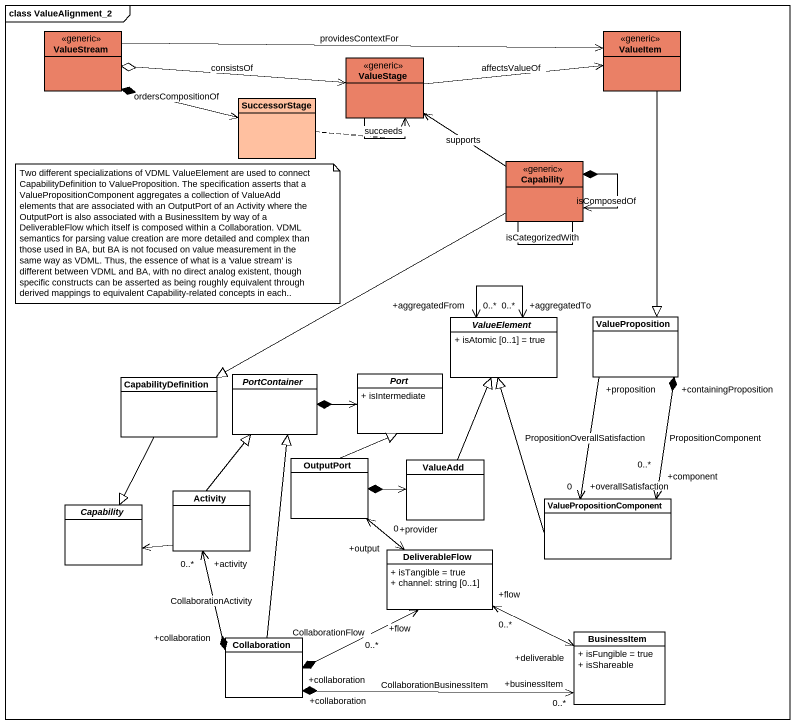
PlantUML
@startuml
mainframe class ValueAlignment_2
hide circle
hide empty members
skinparam classAttributeIconSize 0
class ValueStream <<generic>> #EA8066
class ValueItem <<generic>> #EA8066
class ValueStage <<generic>> #EA8066
class SuccessorStage #FFC0A0
class Capability <<generic>> #EA8066
abstract class ValueElement {
  + isAtomic [0..1] = true
}
class ValueProposition
class CapabilityDefinition
abstract class PortContainer
abstract class "Port" as Port_ {
  + isIntermediate
}
class OutputPort
class Activity
class ValueAdd
abstract class "Capability" as Capability_2
class ValuePropositionComponent
class DeliverableFlow {
  + isTangible = true
  + channel: string [0..1]
}
class Collaboration
class BusinessItem {
  + isFungible = true
  + isShareable
}
ValueItem <-left- ValueStream : providesContextFor
ValueItem --|> ValueProposition
ValueStage <-left-o ValueStream : consistsOf
ValueStage -right-> ValueItem : affectsValueOf
ValueStage --> ValueStage : succeeds
(ValueStage, ValueStage) .. SuccessorStage
SuccessorStage <-left-* ValueStream : ordersCompositionOf
Capability -up-> ValueStage : supports
Capability -- Capability : isCategorizedWith
Capability <--* Capability : isComposedOf
Capability -left-|> CapabilityDefinition
ValueElement "+aggregatedTo\n0..*" <--> "+aggregatedFrom\n0..*" ValueElement
ValueProposition "+proposition" --> "+overallSatisfaction\n0" ValuePropositionComponent : PropositionOverallSatisfaction
ValueProposition "+containingProposition" *--> "+component\n0..*" ValuePropositionComponent : PropositionComponent
CapabilityDefinition --|> Capability_2
PortContainer *-right-> Port_
OutputPort -up-|> Port_
OutputPort *-right-> ValueAdd
Activity -up-|> PortContainer
Activity -left-> Capability_2
ValueAdd -up-|> ValueElement
ValuePropositionComponent -up-|> ValueElement
DeliverableFlow "+output\n0" <-up-> "+provider" OutputPort
DeliverableFlow "+flow\n0..*" <-right-> "+deliverable" BusinessItem
Collaboration -up-|> PortContainer
Collaboration "+collaboration" *-up-> "+activity\n0..*" Activity : CollaborationActivity
Collaboration "+collaboration" *-right-> "+flow\n0..*" DeliverableFlow : CollaborationFlow
Collaboration "+collaboration" *-right-> "+businessItem\n0..*" BusinessItem : CollaborationBusinessItem
note as N1
  Two different specializations of VDML ValueElement are used to connect CapabilityDefinition to ValueProposition. The specification asserts that a ValuePropositionComponent aggregates a collection of ValueAdd elements that are associated with an OutputPort of an Activity where the OutputPort is also associated with a BusinessItem by way of a DeliverableFlow which itself is composed within a Collaboration. VDML semantics for parsing value creation are more detailed and complex than those used in BA, but BA is not focused on value measurement in the same way as VDML. Thus, the essence of what is a 'value stream' is different between VDML and BA, with no direct analog existent, though specific constructs can be asserted as being roughly equivalent through derived mappings to equivalent Capability-related concepts in each..
end note
@enduml
